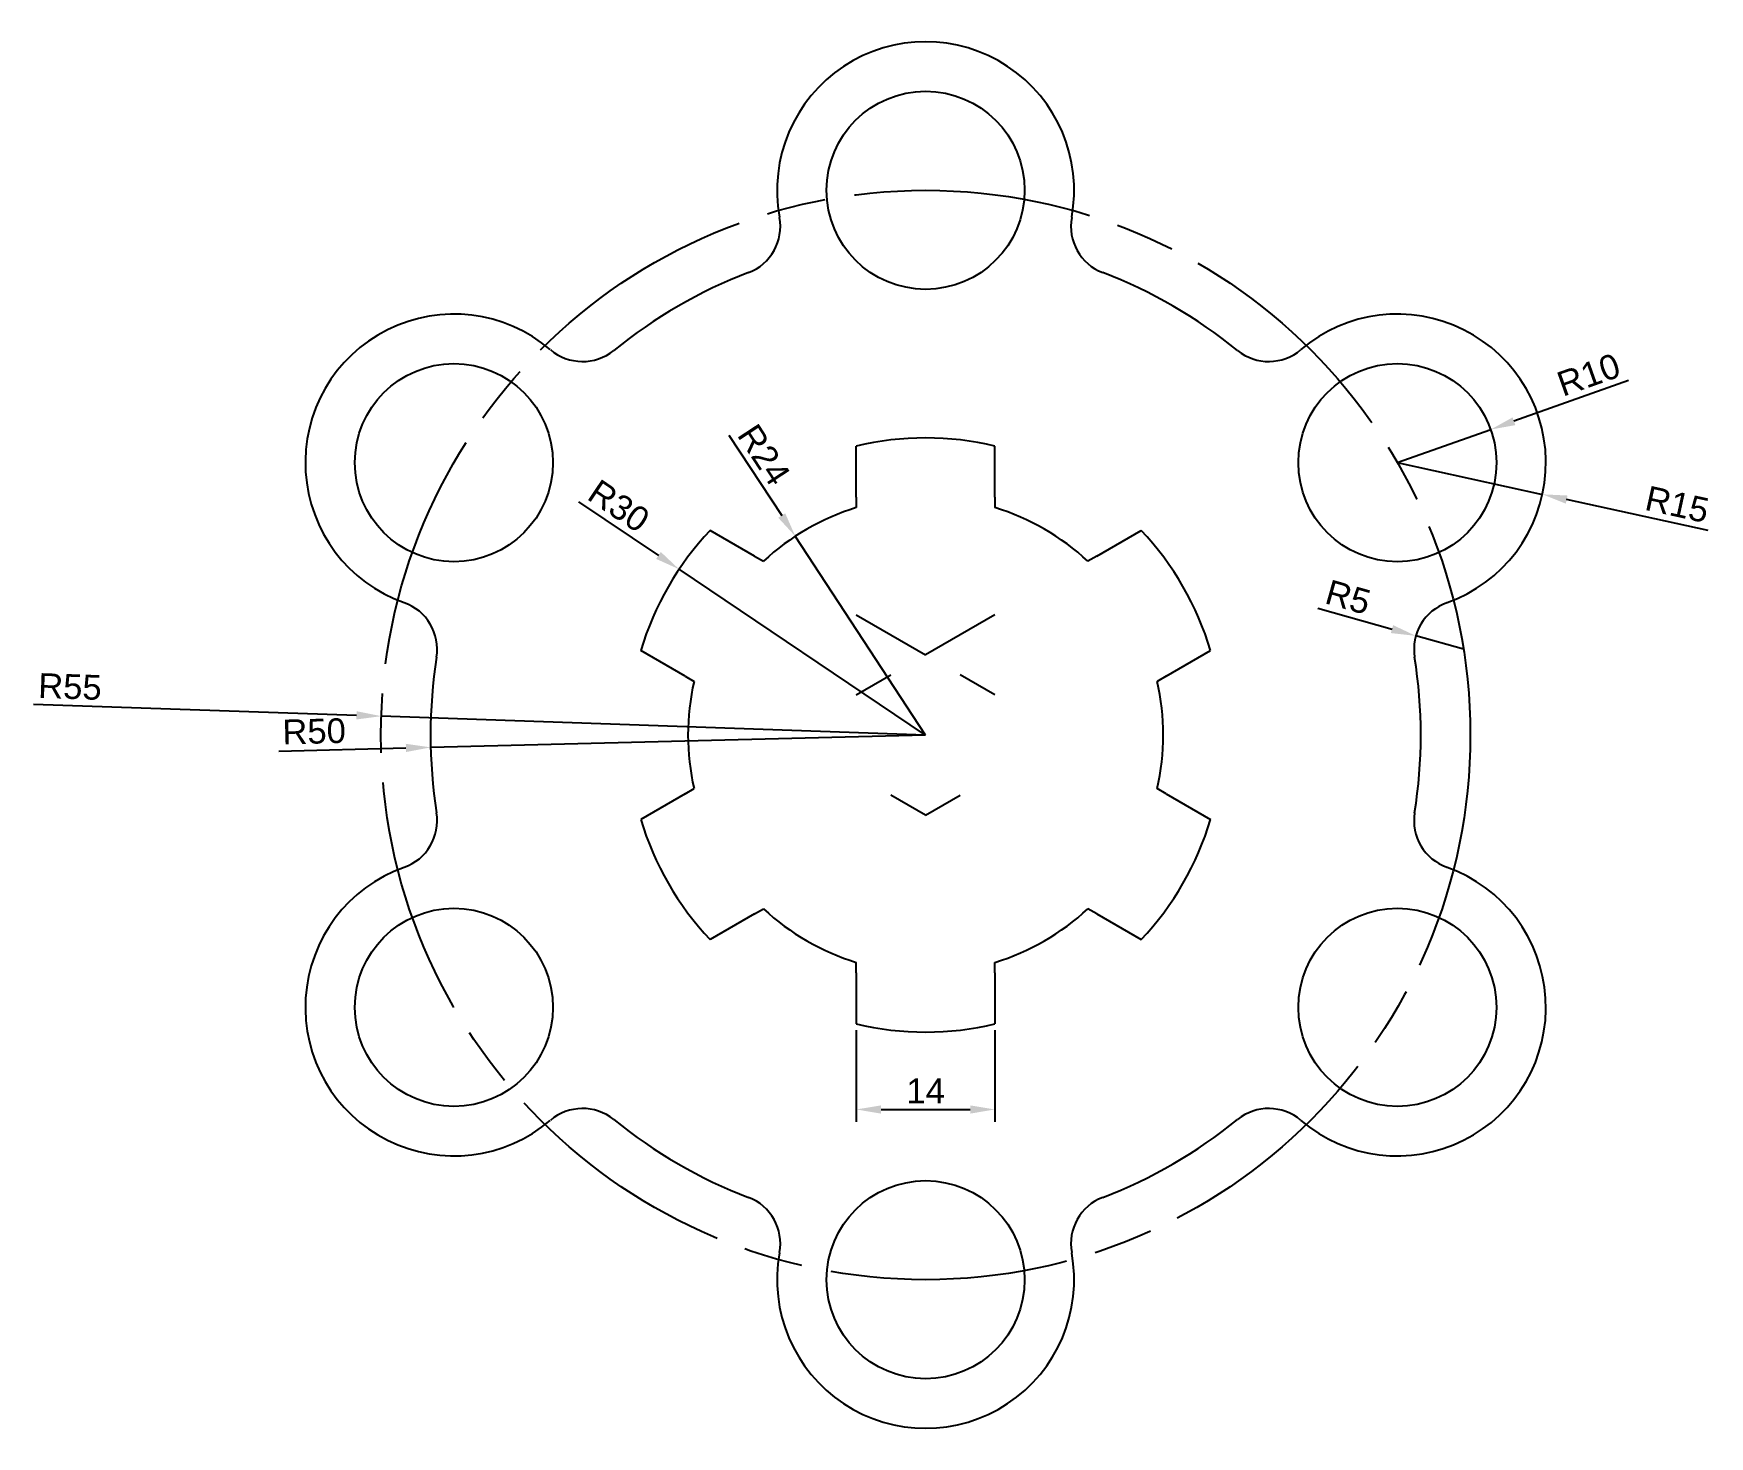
# Model space of a CAD drawing. Header units: millimetres. Extents: x 30 to 199, y 49 to 191.
import ezdxf

# ---------------------------------------------------------------- set-up
doc = ezdxf.new("R2010")
doc.units = ezdxf.units.MM
doc.linetypes.add('ACAD_ISO08W100', pattern=[36, 24, -3, 6, -3])
doc.styles.get("Standard").update_dxf_attribs({"font": 'arial.ttf'})
doc.dimstyles.new('ISO-25', dxfattribs={"dimtxt": 2.5, "dimasz": 2.5, "dimexe": 1.25, "dimexo": 0.625, "dimtad": 1, "dimtxsty": 'Standard', "dimcen": 2.5, "dimadec": 0, "dimazin": 0, "dimtfac": 1, "dimtmove": 0, "dimatfit": 3, "dimfxl": 1, "dimarcsym": 0})

# ---------------------------------------------------------------- blocks, each defined once
blk = doc.blocks.new('*D4')
at = {"color": 0, "lineweight": -2, "transparency": 16777216}
for p, q in [((54.69, 118.37), (67.52, 118.69)), ((120, 120), (70.02, 118.75))]:
    blk.add_line(p, q, dxfattribs=at)
at = {"color": 0, "transparency": 16777216}
blk.add_solid([(67.51, 119.11), (67.53, 118.28), (70.02, 118.75)], dxfattribs=at)
at = {"layer": 'Defpoints', "color": 0, "transparency": 16777216}
for p in [(70.02, 118.75), (120, 120)]:
    blk.add_point(p, dxfattribs=at)
at = {"color": 0, "transparency": 16777216, "insert": (58.25, 120.36), "char_height": 2.5, "attachment_point": 5, "rotation": 1.4275}
blk.add_mtext('R50', dxfattribs=at)
blk = doc.blocks.new('*D5')
at = {"color": 0, "lineweight": -2, "transparency": 16777216}
for p, q in [((29.92, 123.11), (62.53, 121.99)), ((120, 120), (65.03, 121.9))]:
    blk.add_line(p, q, dxfattribs=at)
at = {"color": 0, "transparency": 16777216}
blk.add_solid([(62.55, 122.4), (62.52, 121.57), (65.03, 121.9)], dxfattribs=at)
at = {"layer": 'Defpoints', "color": 0, "transparency": 16777216}
for p in [(65.03, 121.9), (120, 120)]:
    blk.add_point(p, dxfattribs=at)
at = {"color": 0, "transparency": 16777216, "insert": (33.6, 124.88), "char_height": 2.5, "attachment_point": 5, "rotation": 358.02}
blk.add_mtext('R55', dxfattribs=at)
blk = doc.blocks.new('*U6')
blk.add_circle((0, -2.5), 10)
for centre, radius, start, end in [((0, -2.5), 15, 349.5243, 190.4757), ((-19.67, -6.14), 5, 290.9514, 10.4757), ((19.67, -6.14), 5, 169.5243, 249.0486)]:
    blk.add_arc(centre, radius, start, end)
blk = doc.blocks.new('*U7')
at = {"color": 0, "linetype": 'ByBlock', "lineweight": -2, "transparency": 16777216}
blk.add_blockref('*U6', (120, 177.5), dxfattribs=at)
for p, rotation in [((70.2, 148.75), 59.99999999999999), ((169.8, 148.75), 299.9999999999999), ((70.2, 91.25), 120), ((169.8, 91.25), 240), ((120, 62.5), 180)]:
    blk.add_blockref('*U6', p, dxfattribs=dict(at, rotation=rotation))
blk = doc.blocks.new('*D8')
at = {"color": 0, "lineweight": -2, "transparency": 16777216}
for p, q in [((100.14, 150.28), (105.47, 142.16)), ((120, 120), (106.84, 140.07))]:
    blk.add_line(p, q, dxfattribs=at)
at = {"color": 0, "transparency": 16777216}
blk.add_solid([(105.82, 142.39), (105.12, 141.93), (106.84, 140.07)], dxfattribs=at)
at = {"layer": 'Defpoints', "color": 0, "transparency": 16777216}
for p in [(106.84, 140.07), (120, 120)]:
    blk.add_point(p, dxfattribs=at)
at = {"color": 0, "transparency": 16777216, "insert": (103.69, 148.3), "char_height": 2.5, "attachment_point": 5, "rotation": 303.2537}
blk.add_mtext('R24', dxfattribs=at)
blk = doc.blocks.new('*D9')
at = {"color": 0, "lineweight": -2, "transparency": 16777216}
for p, q in [((84.96, 143.55), (93.03, 138.13)), ((120, 120), (95.1, 136.74))]:
    blk.add_line(p, q, dxfattribs=at)
at = {"color": 0, "transparency": 16777216}
blk.add_solid([(93.26, 138.48), (92.79, 137.78), (95.1, 136.74)], dxfattribs=at)
at = {"layer": 'Defpoints', "color": 0, "transparency": 16777216}
for p in [(95.1, 136.74), (120, 120)]:
    blk.add_point(p, dxfattribs=at)
at = {"color": 0, "transparency": 16777216, "insert": (89.02, 143.12), "char_height": 2.5, "attachment_point": 5, "rotation": 326.0923}
blk.add_mtext('R30', dxfattribs=at)
blk = doc.blocks.new('*D10')
at = {"color": 0, "lineweight": -2, "transparency": 16777216}
for p, q in [((159.59, 132.81), (167.1, 130.69)), ((174.32, 128.65), (169.5, 130.01))]:
    blk.add_line(p, q, dxfattribs=at)
at = {"color": 0, "transparency": 16777216}
blk.add_solid([(167.21, 131.09), (166.98, 130.29), (169.5, 130.01)], dxfattribs=at)
at = {"layer": 'Defpoints', "color": 0, "transparency": 16777216}
for p in [(169.5, 130.01), (174.32, 128.65)]:
    blk.add_point(p, dxfattribs=at)
at = {"color": 0, "transparency": 16777216, "insert": (162.66, 133.91), "char_height": 2.5, "attachment_point": 5, "rotation": 344.2391}
blk.add_mtext('R5', dxfattribs=at)
blk = doc.blocks.new('*D11')
at = {"color": 0, "lineweight": -2, "transparency": 16777216}
for p, q in [((167.63, 147.5), (182.29, 144.3)), ((199.03, 140.65), (184.73, 143.77))]:
    blk.add_line(p, q, dxfattribs=at)
at = {"color": 0, "transparency": 16777216}
blk.add_solid([(184.82, 144.18), (184.64, 143.36), (182.29, 144.3)], dxfattribs=at)
at = {"layer": 'Defpoints', "color": 0, "transparency": 16777216}
for p in [(167.63, 147.5), (182.29, 144.3)]:
    blk.add_point(p, dxfattribs=at)
at = {"color": 0, "transparency": 16777216, "insert": (195.89, 143.28), "char_height": 2.5, "attachment_point": 5, "rotation": 347.6868}
blk.add_mtext('R15', dxfattribs=at)
blk = doc.blocks.new('*D12')
at = {"color": 0, "lineweight": -2, "transparency": 16777216}
for p, q in [((190.98, 155.79), (179.41, 151.68)), ((167.63, 147.5), (177.06, 150.84))]:
    blk.add_line(p, q, dxfattribs=at)
at = {"color": 0, "transparency": 16777216}
blk.add_solid([(179.27, 152.07), (179.55, 151.29), (177.06, 150.84)], dxfattribs=at)
at = {"layer": 'Defpoints', "color": 0, "transparency": 16777216}
for p in [(177.06, 150.84), (167.63, 147.5)]:
    blk.add_point(p, dxfattribs=at)
at = {"color": 0, "transparency": 16777216, "insert": (186.95, 156.37), "char_height": 2.5, "attachment_point": 5, "rotation": 19.5415}
blk.add_mtext('R10', dxfattribs=at)
blk = doc.blocks.new('*D13')
at = {"color": 0, "lineweight": -2, "transparency": 16777216}
for p, q in [((113, 90.2), (113, 80.94)), ((127, 90.2), (127, 80.94)), ((115.5, 82.19), (124.5, 82.19))]:
    blk.add_line(p, q, dxfattribs=at)
at = {"color": 0, "transparency": 16777216}
for points in [[(115.5, 82.6), (115.5, 81.77), (113, 82.19)], [(124.5, 82.6), (124.5, 81.77), (127, 82.19)]]:
    blk.add_solid(points, dxfattribs=at)
at = {"layer": 'Defpoints', "color": 0, "transparency": 16777216}
for p in [(113, 90.83), (127, 90.83), (127, 82.19)]:
    blk.add_point(p, dxfattribs=at)
at = {"color": 0, "transparency": 16777216, "insert": (120, 84.07), "char_height": 2.5, "attachment_point": 5}
blk.add_mtext('14', dxfattribs=at)

msp = doc.modelspace()

# ---------------------------------------------------------------- linework, layer by layer
for p, q in [((113, 144), (113, 149.172)), ((127, 144), (127, 149.172)), ((113, 144), (113, 142.956)), ((127, 144), (127, 142.956)), ((102.715, 138.062), (98.236, 140.648)), ((137.285, 138.062), (141.764, 140.648)), ((102.715, 138.062), (103.619, 137.54)), ((137.285, 138.062), (136.381, 137.54)), ((113, 132.124), (120, 128.083)), ((127, 132.124), (120, 128.083)), ((95.715, 125.938), (91.236, 128.524)), ((144.285, 125.938), (148.764, 128.524)), ((95.715, 125.938), (96.619, 125.416)), ((113, 124.041), (116.5, 126.062)), ((127, 124.041), (123.5, 126.062)), ((144.285, 125.938), (143.381, 125.416)), ((95.715, 114.062), (91.236, 111.476)), ((95.715, 114.062), (96.619, 114.584)), ((120, 111.917), (116.5, 113.938)), ((120, 111.917), (123.5, 113.938)), ((144.285, 114.062), (143.381, 114.584)), ((144.285, 114.062), (148.764, 111.476)), ((102.715, 101.938), (98.236, 99.352)), ((102.715, 101.938), (103.619, 102.46)), ((137.285, 101.938), (136.381, 102.46)), ((137.285, 101.938), (141.764, 99.352)), ((113, 96), (113, 97.044)), ((127, 96), (127, 97.044)), ((113, 96), (113, 90.828)), ((127, 96), (127, 90.828))]:
    msp.add_line(p, q)
at = {"linetype": 'ACAD_ISO08W100'}
msp.add_circle((120, 120), 55, dxfattribs=at)
for radius, start, end in [(50, 110.95136, 129.04864), (50, 50.95136, 69.04864), (30, 76.5066, 103.4934), (24, 106.95776, 133.04224), (24, 46.95776, 73.04224), (30, 136.5066, 163.4934), (30, 16.5066, 43.4934), (50, 170.95136, 189.04864), (50, 350.95136, 9.04864), (24, 166.95776, 193.04224), (24, 346.95776, 13.04224), (30, 196.5066, 223.4934), (30, 316.5066, 343.4934), (24, 226.95776, 253.04224), (24, 286.95776, 313.04224), (30, 256.5066, 283.4934), (50, 230.95136, 249.04864), (50, 290.95136, 309.04864)]:
    msp.add_arc((120, 120), radius, start, end)

# ---------------------------------------------------------------- block references
msp.add_blockref('*U7', (0, 0))

# ---------------------------------------------------------------- dimensions: what is measured, and where the dimension line sits
for center, mpoint, picture, middle in [((167.631, 147.5), (177.055, 150.845), '*D12', (187.585, 154.582)), ((167.631, 147.5), (182.286, 144.301), '*D11', (195.489, 141.419)), ((120, 120), (65.033, 121.9), '*D5', (33.535, 122.989)), ((120, 120), (70.016, 118.754), '*D4', (58.297, 118.462))]:
    dim = msp.add_radius_dim(center=center, mpoint=mpoint, dimstyle='ISO-25')
    dim.commit()
    dim.dimension.update_dxf_attribs({"geometry": picture, "text_midpoint": middle, "dimtype": 164})
for center, mpoint, picture, middle in [((120, 120), (106.84, 140.07), '*D8', (103.692, 148.298)), ((120, 120), (95.102, 136.736), '*D9', (89.019, 143.116)), ((174.316, 128.65), (169.504, 130.008), '*D10', (162.656, 133.911))]:
    dim = msp.add_radius_dim(center=center, mpoint=mpoint, dimstyle='ISO-25')
    dim.commit()
    dim.dimension.update_dxf_attribs({"geometry": picture, "text_midpoint": middle})
dim = msp.add_linear_dim(base=(127, 82.186), p1=(113, 90.828), p2=(127, 90.828), dimstyle='ISO-25')
dim.commit()
dim.dimension.update_dxf_attribs({"geometry": '*D13', "text_midpoint": (120, 84.066)})

doc.saveas('drawing.dxf')
